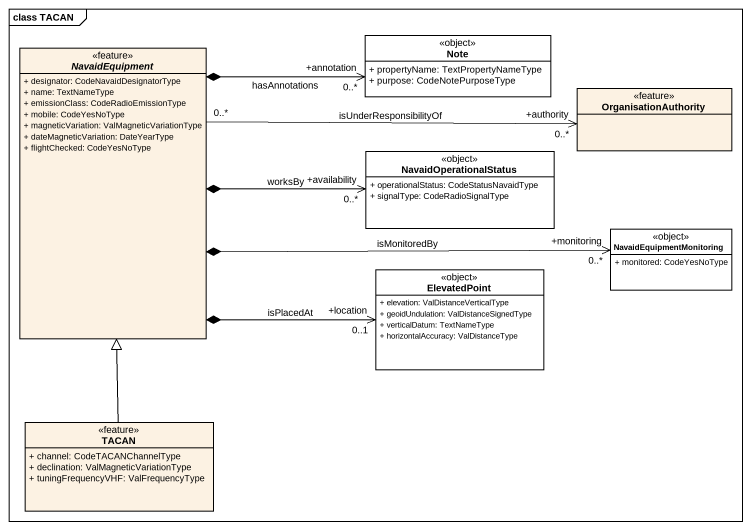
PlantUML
@startuml
mainframe class TACAN
hide circle
hide empty members
skinparam classAttributeIconSize 0
class "Note" as Note_ <<object>> #FFFFFF {
  + propertyName: TextPropertyNameType
  + purpose: CodeNotePurposeType
}
abstract class NavaidEquipment <<feature>> {
  + designator: CodeNavaidDesignatorType
  + name: TextNameType
  + emissionClass: CodeRadioEmissionType
  + mobile: CodeYesNoType
  + magneticVariation: ValMagneticVariationType
  + dateMagneticVariation: DateYearType
  + flightChecked: CodeYesNoType
}
class OrganisationAuthority <<feature>>
class NavaidOperationalStatus <<object>> #FFFFFF {
  + operationalStatus: CodeStatusNavaidType
  + signalType: CodeRadioSignalType
}
class NavaidEquipmentMonitoring <<object>> #FFFFFF {
  + monitored: CodeYesNoType
}
class ElevatedPoint <<object>> #FFFFFF {
  + elevation: ValDistanceVerticalType
  + geoidUndulation: ValDistanceSignedType
  + verticalDatum: TextNameType
  + horizontalAccuracy: ValDistanceType
}
class TACAN <<feature>> {
  + channel: CodeTACANChannelType
  + declination: ValMagneticVariationType
  + tuningFrequencyVHF: ValFrequencyType
}
NavaidEquipment *-right-> "+annotation\n0..*" Note_ : hasAnnotations
NavaidEquipment "0..*" -right-> "+authority\n0..*" OrganisationAuthority : isUnderResponsibilityOf
NavaidEquipment *-right-> "+availability\n0..*" NavaidOperationalStatus : worksBy
NavaidEquipment *-right-> "+monitoring\n0..*" NavaidEquipmentMonitoring : isMonitoredBy
NavaidEquipment *-right-> "+location\n0..1" ElevatedPoint : isPlacedAt
TACAN -up-|> NavaidEquipment
@enduml
